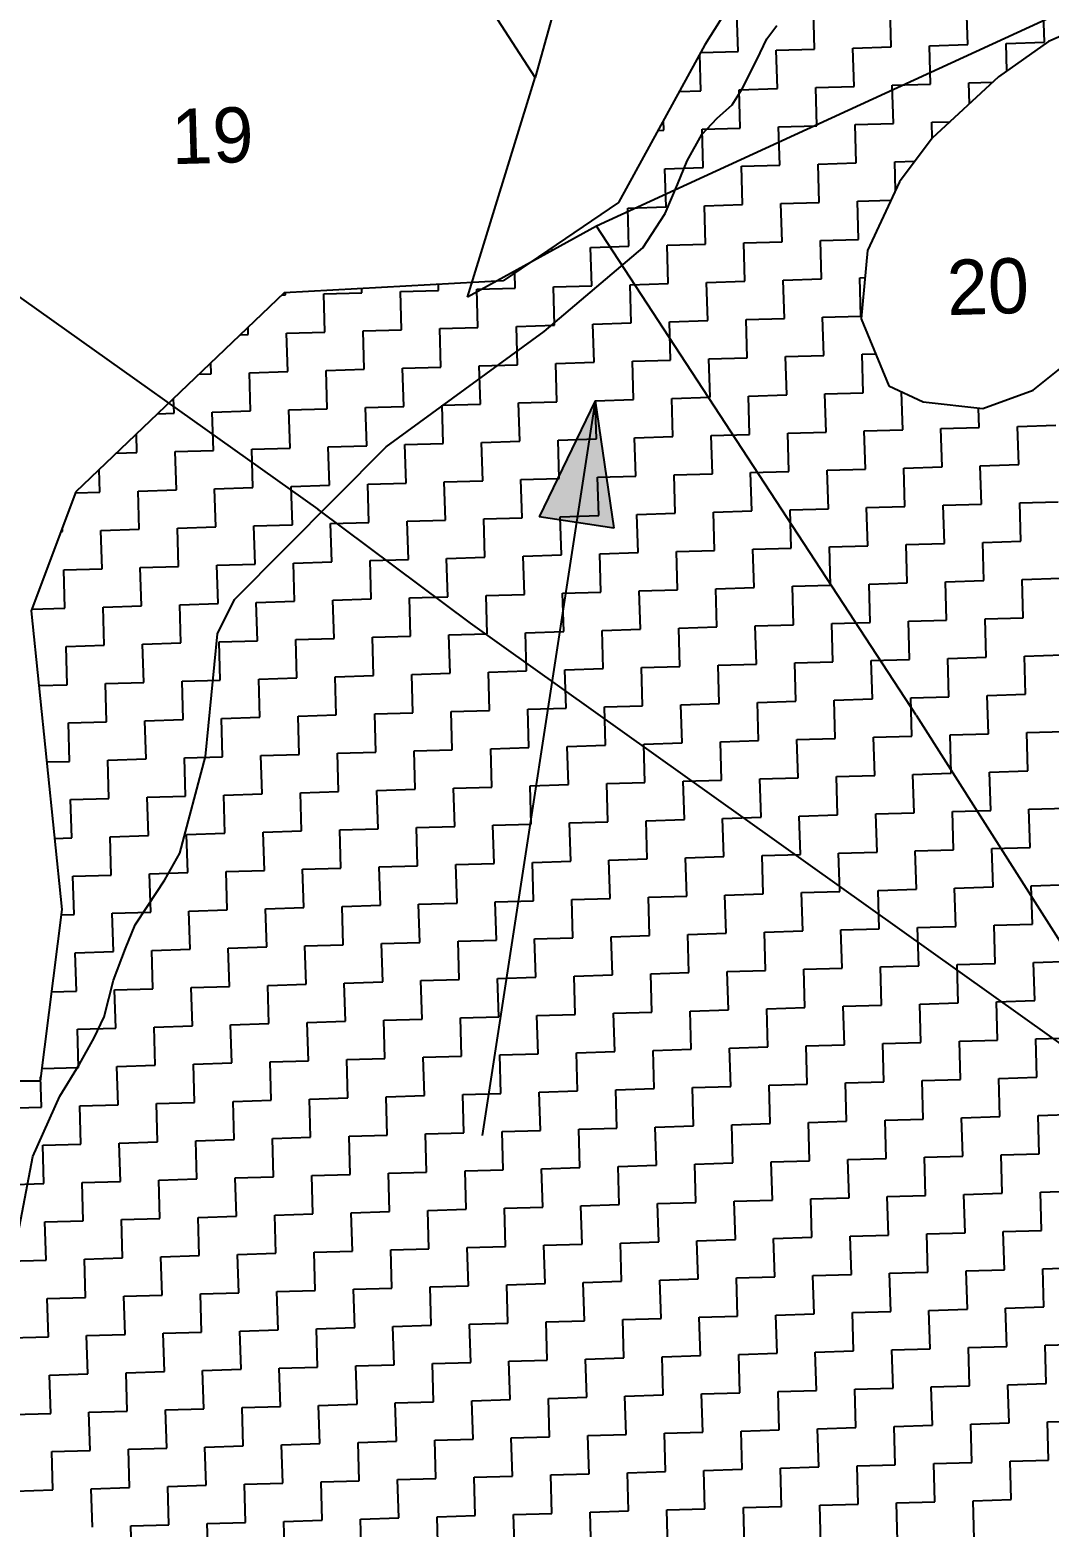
# Model space of a CAD drawing. Header units: metres. Extents: x 289662 to 290738, y 2016260 to 2018343.
# Drawn here: x 290044.1 to 290126.6, y 2017025.2 to 2017146.6 of the extents above; entities that cross this region are included whole.
import ezdxf
from ezdxf.enums import TextEntityAlignment as Align

# ---------------------------------------------------------------- set-up
doc = ezdxf.new("R2010")
doc.units = ezdxf.units.M
for name, color, linetype in [('LINE_WATER', 4, 'Continuous'), ('POLY_HATCH', 12, 'Continuous'), ('POLY_PARCEL', 6, 'Continuous'), ('TEXT_PARCEL', 7, 'Continuous')]:
    doc.layers.add(name, color=color, linetype=linetype)
doc.styles.add('TEXT_MAP', font='', dxfattribs={"height": 2.5})
doc.styles.get('TEXT_MAP').set_extended_font_data('Kruti Dev 050')

msp = doc.modelspace()

# ---------------------------------------------------------------- hatches: boundary and pattern name
h = msp.add_hatch(color=256)
h.paths.add_polyline_path([(290088.36, 2017106.63), (290091.38, 2017106.17), (290089.88, 2017116.51)])
h.paths.add_polyline_path([(290089.88, 2017116.51), (290085.33, 2017107.1), (290088.36, 2017106.63)])

# ---------------------------------------------------------------- linework, layer by layer
for points in [[(290089.88, 2017116.51), (290080.72, 2017056.98)], [(290089.88, 2017116.51), (290085.33, 2017107.1)], [(290089.88, 2017116.51), (290091.38, 2017106.17)], [(290091.38, 2017106.17), (290085.33, 2017107.1)]]:
    msp.add_lwpolyline(points)
at = {"layer": 'LINE_WATER'}
for p, q in [((290103.77, 2017145.83), (290104.58, 2017146.91)), ((290102.97, 2017144.12), (290103.77, 2017145.83)), ((290101.78, 2017141.77), (290102.97, 2017144.12)), ((290100.98, 2017140.48), (290101.78, 2017141.77)), ((290098.52, 2017138.09), (290099.75, 2017139.39)), ((290099.75, 2017139.39), (290100.98, 2017140.48)), ((290097.32, 2017135.95), (290098.52, 2017138.09)), ((290096.54, 2017134.03), (290097.32, 2017135.95)), ((290095.55, 2017131.69), (290096.54, 2017134.03)), ((290093.74, 2017128.89), (290095.55, 2017131.69)), ((290085.73, 2017122.13), (290093.74, 2017128.89)), ((290072.93, 2017112.77), (290085.73, 2017122.13)), ((290060.66, 2017100.4), (290072.93, 2017112.77)), ((290059.27, 2017097.62), (290060.66, 2017100.4)), ((290058.3, 2017087.69), (290059.27, 2017097.62)), ((290056.22, 2017079.84), (290058.3, 2017087.69)), ((290055.02, 2017077.7), (290056.22, 2017079.84)), ((290053.61, 2017075.55), (290055.02, 2017077.7)), ((290052.6, 2017074.04), (290053.61, 2017075.55)), ((290051.82, 2017072.13), (290052.6, 2017074.04)), ((290050.84, 2017069.57), (290051.82, 2017072.13)), ((290050.09, 2017066.6), (290050.84, 2017069.57)), ((290049.29, 2017064.89), (290050.09, 2017066.6)), ((290048.1, 2017062.75), (290049.29, 2017064.89)), ((290046.49, 2017060.17), (290048.1, 2017062.75)), ((290044.32, 2017055.27), (290046.49, 2017060.17)), ((290042.79, 2017047.32), (290044.32, 2017055.27))]:
    msp.add_line(p, q, dxfattribs=at)
at = {"layer": 'POLY_HATCH'}
for p, q in [((290149.03, 2017155.24), (290126.59, 2017145.62)), ((290104.55, 2017154.61), (290098.76, 2017145.34)), ((290126.59, 2017145.62), (290122.55, 2017142.75)), ((290098.76, 2017145.34), (290091.77, 2017132.56)), ((290122.55, 2017142.75), (290117.19, 2017137.77)), ((290117.19, 2017137.77), (290114.54, 2017134.25)), ((290114.54, 2017134.25), (290111.95, 2017128.67)), ((290091.77, 2017132.56), (290082.42, 2017126.21)), ((290111.95, 2017128.67), (290111.43, 2017123.15)), ((290082.42, 2017126.21), (290064.67, 2017125.25)), ((290064.67, 2017125.25), (290047.8, 2017109.14)), ((290111.43, 2017123.15), (290113.66, 2017117.71)), ((290125.37, 2017117.37), (290128.06, 2017119.52)), ((290113.66, 2017117.71), (290116.45, 2017116.41)), ((290116.45, 2017116.41), (290121.29, 2017115.87)), ((290121.29, 2017115.87), (290125.37, 2017117.37)), ((290047.8, 2017109.14), (290044.19, 2017099.49)), ((290044.19, 2017099.49), (290046.65, 2017075.29)), ((290046.65, 2017075.29), (290044.9, 2017061.37)), ((290044.9, 2017061.37), (290030.59, 2017061.38))]:
    msp.add_line(p, q, dxfattribs=at)
at = {"layer": 'POLY_HATCH', "linetype": 'Continuous'}
for p, q in [((290101.45, 2017144.81), (290101.36, 2017147.91)), ((290107.65, 2017144.99), (290107.56, 2017148.09)), ((290113.86, 2017145.18), (290113.77, 2017148.28)), ((290120.06, 2017145.36), (290119.97, 2017148.47)), ((290126.27, 2017145.55), (290126.17, 2017148.65)), ((290116.96, 2017145.27), (290120.06, 2017145.36)), ((290123.16, 2017145.46), (290126.27, 2017145.55)), ((290123.23, 2017143.23), (290123.16, 2017145.46)), ((290098.44, 2017141.61), (290098.35, 2017144.6)), ((290098.42, 2017144.71), (290101.45, 2017144.81)), ((290104.55, 2017144.9), (290107.65, 2017144.99)), ((290104.64, 2017141.8), (290104.55, 2017144.9)), ((290110.76, 2017145.08), (290113.86, 2017145.18)), ((290110.85, 2017141.98), (290110.76, 2017145.08)), ((290117.05, 2017142.17), (290116.96, 2017145.27)), ((290101.54, 2017141.7), (290104.64, 2017141.8)), ((290107.75, 2017141.89), (290110.85, 2017141.98)), ((290107.84, 2017138.79), (290107.75, 2017141.89)), ((290113.95, 2017142.07), (290117.05, 2017142.17)), ((290114.04, 2017138.97), (290113.95, 2017142.07)), ((290120.16, 2017142.26), (290122.08, 2017142.32)), ((290120.21, 2017140.57), (290120.16, 2017142.26)), ((290096.69, 2017141.56), (290098.44, 2017141.61)), ((290101.63, 2017138.6), (290101.54, 2017141.7)), ((290094.96, 2017138.4), (290095.43, 2017138.42)), ((290095.43, 2017138.42), (290095.41, 2017139.21)), ((290098.53, 2017138.51), (290101.63, 2017138.6)), ((290098.63, 2017135.41), (290098.53, 2017138.51)), ((290104.74, 2017138.69), (290107.84, 2017138.79)), ((290104.83, 2017135.59), (290104.74, 2017138.69)), ((290110.94, 2017138.88), (290114.04, 2017138.97)), ((290111.03, 2017135.78), (290110.94, 2017138.88)), ((290117.15, 2017139.07), (290118.63, 2017139.11)), ((290117.19, 2017137.77), (290117.15, 2017139.07)), ((290107.93, 2017135.68), (290111.03, 2017135.78)), ((290108.03, 2017132.58), (290107.93, 2017135.68)), ((290114.14, 2017135.87), (290115.8, 2017135.92)), ((290114.21, 2017133.53), (290114.14, 2017135.87)), ((290095.52, 2017135.31), (290098.63, 2017135.41)), ((290095.62, 2017132.21), (290095.52, 2017135.31)), ((290101.73, 2017135.5), (290104.83, 2017135.59)), ((290101.82, 2017132.4), (290101.73, 2017135.5)), ((290092.51, 2017132.12), (290095.62, 2017132.21)), ((290092.61, 2017129.02), (290092.51, 2017132.12)), ((290098.72, 2017132.3), (290101.82, 2017132.4)), ((290098.81, 2017129.2), (290098.72, 2017132.3)), ((290104.92, 2017132.49), (290108.03, 2017132.58)), ((290105.02, 2017129.39), (290104.92, 2017132.49)), ((290111.13, 2017132.68), (290113.85, 2017132.76)), ((290111.22, 2017129.57), (290111.13, 2017132.68)), ((290086.27, 2017128.83), (290086.4, 2017128.83)), ((290086.4, 2017128.83), (290086.4, 2017128.92)), ((290089.5, 2017128.92), (290092.61, 2017129.02)), ((290089.6, 2017125.82), (290089.5, 2017128.92)), ((290095.71, 2017129.11), (290098.81, 2017129.2)), ((290095.8, 2017126.01), (290095.71, 2017129.11)), ((290101.91, 2017129.29), (290105.02, 2017129.39)), ((290102.01, 2017126.19), (290101.91, 2017129.29)), ((290108.12, 2017129.48), (290111.22, 2017129.57)), ((290108.21, 2017126.38), (290108.12, 2017129.48)), ((290083.39, 2017125.63), (290083.36, 2017126.85)), ((290092.7, 2017125.91), (290095.8, 2017126.01)), ((290098.9, 2017126.1), (290102.01, 2017126.19)), ((290099, 2017123), (290098.9, 2017126.1)), ((290105.11, 2017126.28), (290108.21, 2017126.38)), ((290105.2, 2017123.18), (290105.11, 2017126.28)), ((290111.31, 2017126.47), (290111.75, 2017126.48)), ((290111.41, 2017123.37), (290111.31, 2017126.47)), ((290064.48, 2017125.07), (290064.78, 2017125.08)), ((290064.78, 2017125.08), (290064.77, 2017125.25)), ((290067.88, 2017125.17), (290070.98, 2017125.26)), ((290067.97, 2017122.07), (290067.88, 2017125.17)), ((290070.98, 2017125.26), (290070.97, 2017125.59)), ((290074.09, 2017125.36), (290077.19, 2017125.45)), ((290074.18, 2017122.25), (290074.09, 2017125.36)), ((290077.19, 2017125.45), (290077.17, 2017125.93)), ((290080.29, 2017125.54), (290083.39, 2017125.63)), ((290080.38, 2017122.44), (290080.29, 2017125.54)), ((290086.5, 2017125.73), (290089.6, 2017125.82)), ((290086.59, 2017122.63), (290086.5, 2017125.73)), ((290092.79, 2017122.81), (290092.7, 2017125.91)), ((290061.77, 2017121.88), (290061.75, 2017122.46)), ((290077.28, 2017122.35), (290080.38, 2017122.44)), ((290077.37, 2017119.24), (290077.28, 2017122.35)), ((290083.49, 2017122.53), (290086.59, 2017122.63)), ((290083.58, 2017119.43), (290083.49, 2017122.53)), ((290089.69, 2017122.72), (290092.79, 2017122.81)), ((290089.78, 2017119.62), (290089.69, 2017122.72)), ((290095.89, 2017122.9), (290099, 2017123)), ((290095.99, 2017119.8), (290095.89, 2017122.9)), ((290102.1, 2017123.09), (290105.2, 2017123.18)), ((290102.19, 2017119.99), (290102.1, 2017123.09)), ((290108.3, 2017123.28), (290111.41, 2017123.37)), ((290108.4, 2017120.17), (290108.3, 2017123.28)), ((290061.13, 2017121.86), (290061.77, 2017121.88)), ((290064.87, 2017121.98), (290067.97, 2017122.07)), ((290064.97, 2017118.87), (290064.87, 2017121.98)), ((290071.08, 2017122.16), (290074.18, 2017122.25)), ((290071.17, 2017119.06), (290071.08, 2017122.16)), ((290099.09, 2017119.89), (290102.19, 2017119.99)), ((290099.18, 2017116.79), (290099.09, 2017119.89)), ((290105.29, 2017120.08), (290108.4, 2017120.17)), ((290105.39, 2017116.98), (290105.29, 2017120.08)), ((290111.5, 2017120.27), (290112.6, 2017120.3)), ((290111.59, 2017117.16), (290111.5, 2017120.27)), ((290057.77, 2017118.66), (290058.76, 2017118.69)), ((290058.76, 2017118.69), (290058.73, 2017119.58)), ((290061.86, 2017118.78), (290064.97, 2017118.87)), ((290061.96, 2017115.68), (290061.86, 2017118.78)), ((290068.07, 2017118.97), (290071.17, 2017119.06)), ((290068.16, 2017115.86), (290068.07, 2017118.97)), ((290074.27, 2017119.15), (290077.37, 2017119.24)), ((290074.37, 2017116.05), (290074.27, 2017119.15)), ((290080.48, 2017119.34), (290083.58, 2017119.43)), ((290080.57, 2017116.24), (290080.48, 2017119.34)), ((290086.68, 2017119.52), (290089.78, 2017119.62)), ((290086.77, 2017116.42), (290086.68, 2017119.52)), ((290092.89, 2017119.71), (290095.99, 2017119.8)), ((290092.98, 2017116.61), (290092.89, 2017119.71)), ((290055.75, 2017115.49), (290055.72, 2017116.7)), ((290077.47, 2017116.14), (290080.57, 2017116.24)), ((290083.67, 2017116.33), (290086.77, 2017116.42)), ((290083.76, 2017113.23), (290083.67, 2017116.33)), ((290089.88, 2017116.51), (290092.98, 2017116.61)), ((290089.97, 2017113.41), (290089.88, 2017116.51)), ((290096.08, 2017116.7), (290099.18, 2017116.79)), ((290096.17, 2017113.6), (290096.08, 2017116.7)), ((290102.29, 2017116.89), (290105.39, 2017116.98)), ((290102.38, 2017113.78), (290102.29, 2017116.89)), ((290108.49, 2017117.07), (290111.59, 2017117.16)), ((290108.58, 2017113.97), (290108.49, 2017117.07)), ((290114.79, 2017114.15), (290114.7, 2017117.23)), ((290054.41, 2017115.45), (290055.75, 2017115.49)), ((290058.85, 2017115.58), (290061.96, 2017115.68)), ((290058.95, 2017112.48), (290058.85, 2017115.58)), ((290065.06, 2017115.77), (290068.16, 2017115.86)), ((290065.15, 2017112.67), (290065.06, 2017115.77)), ((290071.26, 2017115.96), (290074.37, 2017116.05)), ((290071.36, 2017112.85), (290071.26, 2017115.96)), ((290077.56, 2017113.04), (290077.47, 2017116.14)), ((290120.99, 2017114.34), (290120.94, 2017115.91)), ((290052.74, 2017112.3), (290052.7, 2017113.81)), ((290105.48, 2017113.88), (290108.58, 2017113.97)), ((290105.57, 2017110.77), (290105.48, 2017113.88)), ((290111.68, 2017114.06), (290114.79, 2017114.15)), ((290111.78, 2017110.96), (290111.68, 2017114.06)), ((290117.89, 2017114.25), (290120.99, 2017114.34)), ((290117.98, 2017111.15), (290117.89, 2017114.25)), ((290124.09, 2017114.43), (290127.2, 2017114.53)), ((290124.19, 2017111.33), (290124.09, 2017114.43)), ((290062.05, 2017112.58), (290065.15, 2017112.67)), ((290068.25, 2017112.76), (290071.36, 2017112.85)), ((290068.35, 2017109.66), (290068.25, 2017112.76)), ((290074.46, 2017112.95), (290077.56, 2017113.04)), ((290074.55, 2017109.84), (290074.46, 2017112.95)), ((290080.66, 2017113.13), (290083.76, 2017113.23)), ((290080.76, 2017110.03), (290080.66, 2017113.13)), ((290086.87, 2017113.32), (290089.97, 2017113.41)), ((290086.96, 2017110.22), (290086.87, 2017113.32)), ((290093.07, 2017113.5), (290096.17, 2017113.6)), ((290093.16, 2017110.4), (290093.07, 2017113.5)), ((290099.28, 2017113.69), (290102.38, 2017113.78)), ((290099.37, 2017110.59), (290099.28, 2017113.69)), ((290051.06, 2017112.25), (290052.74, 2017112.3)), ((290055.84, 2017112.39), (290058.95, 2017112.48)), ((290055.94, 2017109.29), (290055.84, 2017112.39)), ((290062.14, 2017109.47), (290062.05, 2017112.58)), ((290049.73, 2017109.1), (290049.68, 2017110.93)), ((290083.86, 2017110.12), (290086.96, 2017110.22)), ((290090.06, 2017110.31), (290093.16, 2017110.4)), ((290090.16, 2017107.21), (290090.06, 2017110.31)), ((290096.27, 2017110.5), (290099.37, 2017110.59)), ((290096.36, 2017107.39), (290096.27, 2017110.5)), ((290102.47, 2017110.68), (290105.57, 2017110.77)), ((290102.56, 2017107.58), (290102.47, 2017110.68)), ((290108.68, 2017110.87), (290111.78, 2017110.96)), ((290108.77, 2017107.76), (290108.68, 2017110.87)), ((290114.88, 2017111.05), (290117.98, 2017111.15)), ((290114.97, 2017107.95), (290114.88, 2017111.05)), ((290121.08, 2017111.24), (290124.19, 2017111.33)), ((290121.18, 2017108.14), (290121.08, 2017111.24)), ((290047.77, 2017109.04), (290049.73, 2017109.1)), ((290052.84, 2017109.19), (290055.94, 2017109.29)), ((290052.93, 2017106.09), (290052.84, 2017109.19)), ((290059.04, 2017109.38), (290062.14, 2017109.47)), ((290059.13, 2017106.28), (290059.04, 2017109.38)), ((290065.24, 2017109.57), (290068.35, 2017109.66)), ((290065.34, 2017106.46), (290065.24, 2017109.57)), ((290071.45, 2017109.75), (290074.55, 2017109.84)), ((290071.54, 2017106.65), (290071.45, 2017109.75)), ((290077.65, 2017109.94), (290080.76, 2017110.03)), ((290077.75, 2017106.84), (290077.65, 2017109.94)), ((290083.95, 2017107.02), (290083.86, 2017110.12)), ((290105.67, 2017107.67), (290108.77, 2017107.76)), ((290111.87, 2017107.86), (290114.97, 2017107.95)), ((290111.96, 2017104.76), (290111.87, 2017107.86)), ((290118.08, 2017108.04), (290121.18, 2017108.14)), ((290118.17, 2017104.94), (290118.08, 2017108.04)), ((290124.28, 2017108.23), (290127.38, 2017108.32)), ((290124.37, 2017105.13), (290124.28, 2017108.23)), ((290068.44, 2017106.56), (290071.54, 2017106.65)), ((290068.53, 2017103.45), (290068.44, 2017106.56)), ((290074.64, 2017106.74), (290077.75, 2017106.84)), ((290074.74, 2017103.64), (290074.64, 2017106.74)), ((290080.85, 2017106.93), (290083.95, 2017107.02)), ((290080.94, 2017103.83), (290080.85, 2017106.93)), ((290087.05, 2017107.11), (290090.16, 2017107.21)), ((290087.15, 2017104.01), (290087.05, 2017107.11)), ((290093.26, 2017107.3), (290096.36, 2017107.39)), ((290093.35, 2017104.2), (290093.26, 2017107.3)), ((290099.46, 2017107.49), (290102.56, 2017107.58)), ((290099.55, 2017104.38), (290099.46, 2017107.49)), ((290105.76, 2017104.57), (290105.67, 2017107.67)), ((290046.59, 2017105.9), (290046.72, 2017105.91)), ((290046.72, 2017105.91), (290046.71, 2017106.23)), ((290049.83, 2017106), (290052.93, 2017106.09)), ((290049.92, 2017102.9), (290049.83, 2017106)), ((290056.03, 2017106.19), (290059.13, 2017106.28)), ((290056.12, 2017103.08), (290056.03, 2017106.19)), ((290062.23, 2017106.37), (290065.34, 2017106.46)), ((290062.33, 2017103.27), (290062.23, 2017106.37)), ((290090.25, 2017104.1), (290093.35, 2017104.2)), ((290090.34, 2017101), (290090.25, 2017104.1)), ((290096.45, 2017104.29), (290099.55, 2017104.38)), ((290096.55, 2017101.19), (290096.45, 2017104.29)), ((290102.66, 2017104.48), (290105.76, 2017104.57)), ((290102.75, 2017101.37), (290102.66, 2017104.48)), ((290108.86, 2017104.66), (290111.96, 2017104.76)), ((290108.95, 2017101.56), (290108.86, 2017104.66)), ((290115.07, 2017104.85), (290118.17, 2017104.94)), ((290115.16, 2017101.75), (290115.07, 2017104.85)), ((290121.27, 2017105.03), (290124.37, 2017105.13)), ((290121.36, 2017101.93), (290121.27, 2017105.03)), ((290046.82, 2017102.8), (290049.92, 2017102.9)), ((290053.02, 2017102.99), (290056.12, 2017103.08)), ((290053.11, 2017099.89), (290053.02, 2017102.99)), ((290059.23, 2017103.18), (290062.33, 2017103.27)), ((290059.32, 2017100.07), (290059.23, 2017103.18)), ((290065.43, 2017103.36), (290068.53, 2017103.45)), ((290065.52, 2017100.26), (290065.43, 2017103.36)), ((290071.63, 2017103.55), (290074.74, 2017103.64)), ((290071.73, 2017100.45), (290071.63, 2017103.55)), ((290077.84, 2017103.73), (290080.94, 2017103.83)), ((290077.93, 2017100.63), (290077.84, 2017103.73)), ((290084.04, 2017103.92), (290087.15, 2017104.01)), ((290084.14, 2017100.82), (290084.04, 2017103.92)), ((290046.91, 2017099.7), (290046.82, 2017102.8)), ((290112.06, 2017101.65), (290115.16, 2017101.75)), ((290118.26, 2017101.84), (290121.36, 2017101.93)), ((290118.35, 2017098.74), (290118.26, 2017101.84)), ((290124.47, 2017102.02), (290127.57, 2017102.12)), ((290124.56, 2017098.92), (290124.47, 2017102.02)), ((290074.83, 2017100.54), (290077.93, 2017100.63)), ((290074.92, 2017097.44), (290074.83, 2017100.54)), ((290081.03, 2017100.72), (290084.14, 2017100.82)), ((290081.13, 2017097.62), (290081.03, 2017100.72)), ((290087.24, 2017100.91), (290090.34, 2017101)), ((290087.33, 2017097.81), (290087.24, 2017100.91)), ((290093.44, 2017101.1), (290096.55, 2017101.19)), ((290093.54, 2017097.99), (290093.44, 2017101.1)), ((290099.65, 2017101.28), (290102.75, 2017101.37)), ((290099.74, 2017098.18), (290099.65, 2017101.28)), ((290105.85, 2017101.47), (290108.95, 2017101.56)), ((290105.94, 2017098.36), (290105.85, 2017101.47)), ((290112.15, 2017098.55), (290112.06, 2017101.65)), ((290044.24, 2017099.62), (290046.91, 2017099.7)), ((290050.01, 2017099.79), (290053.11, 2017099.89)), ((290050.1, 2017096.69), (290050.01, 2017099.79)), ((290056.22, 2017099.98), (290059.32, 2017100.07)), ((290056.31, 2017096.88), (290056.22, 2017099.98)), ((290062.42, 2017100.17), (290065.52, 2017100.26)), ((290062.51, 2017097.06), (290062.42, 2017100.17)), ((290068.63, 2017100.35), (290071.73, 2017100.45)), ((290068.72, 2017097.25), (290068.63, 2017100.35)), ((290096.64, 2017098.09), (290099.74, 2017098.18)), ((290096.73, 2017094.98), (290096.64, 2017098.09)), ((290102.84, 2017098.27), (290105.94, 2017098.36)), ((290102.94, 2017095.17), (290102.84, 2017098.27)), ((290109.05, 2017098.46), (290112.15, 2017098.55)), ((290109.14, 2017095.36), (290109.05, 2017098.46)), ((290115.25, 2017098.64), (290118.35, 2017098.74)), ((290115.34, 2017095.54), (290115.25, 2017098.64)), ((290121.46, 2017098.83), (290124.56, 2017098.92)), ((290121.55, 2017095.73), (290121.46, 2017098.83)), ((290053.21, 2017096.79), (290056.31, 2017096.88)), ((290059.41, 2017096.97), (290062.51, 2017097.06)), ((290059.5, 2017093.87), (290059.41, 2017096.97)), ((290065.62, 2017097.16), (290068.72, 2017097.25)), ((290065.71, 2017094.05), (290065.62, 2017097.16)), ((290071.82, 2017097.34), (290074.92, 2017097.44)), ((290071.91, 2017094.24), (290071.82, 2017097.34)), ((290078.02, 2017097.53), (290081.13, 2017097.62)), ((290078.12, 2017094.43), (290078.02, 2017097.53)), ((290084.23, 2017097.71), (290087.33, 2017097.81)), ((290084.32, 2017094.61), (290084.23, 2017097.71)), ((290090.43, 2017097.9), (290093.54, 2017097.99)), ((290090.53, 2017094.8), (290090.43, 2017097.9)), ((290047, 2017096.6), (290050.1, 2017096.69)), ((290047.1, 2017093.5), (290047, 2017096.6)), ((290053.3, 2017093.68), (290053.21, 2017096.79)), ((290118.45, 2017095.63), (290121.55, 2017095.73)), ((290118.54, 2017092.53), (290118.45, 2017095.63)), ((290124.65, 2017095.82), (290127.75, 2017095.91)), ((290124.74, 2017092.72), (290124.65, 2017095.82)), ((290075.02, 2017094.33), (290078.12, 2017094.43)), ((290081.22, 2017094.52), (290084.32, 2017094.61)), ((290081.31, 2017091.42), (290081.22, 2017094.52)), ((290087.42, 2017094.71), (290090.53, 2017094.8)), ((290087.52, 2017091.6), (290087.42, 2017094.71)), ((290093.63, 2017094.89), (290096.73, 2017094.98)), ((290093.72, 2017091.79), (290093.63, 2017094.89)), ((290099.83, 2017095.08), (290102.94, 2017095.17)), ((290099.93, 2017091.97), (290099.83, 2017095.08)), ((290106.04, 2017095.26), (290109.14, 2017095.36)), ((290106.13, 2017092.16), (290106.04, 2017095.26)), ((290112.24, 2017095.45), (290115.34, 2017095.54)), ((290112.34, 2017092.35), (290112.24, 2017095.45)), ((290044.81, 2017093.43), (290047.1, 2017093.5)), ((290050.2, 2017093.59), (290053.3, 2017093.68)), ((290050.29, 2017090.49), (290050.2, 2017093.59)), ((290056.4, 2017093.78), (290059.5, 2017093.87)), ((290056.49, 2017090.67), (290056.4, 2017093.78)), ((290062.61, 2017093.96), (290065.71, 2017094.05)), ((290062.7, 2017090.86), (290062.61, 2017093.96)), ((290068.81, 2017094.15), (290071.91, 2017094.24)), ((290068.9, 2017091.05), (290068.81, 2017094.15)), ((290075.11, 2017091.23), (290075.02, 2017094.33)), ((290096.82, 2017091.88), (290099.93, 2017091.97)), ((290103.03, 2017092.07), (290106.13, 2017092.16)), ((290103.12, 2017088.97), (290103.03, 2017092.07)), ((290109.23, 2017092.25), (290112.34, 2017092.35)), ((290109.33, 2017089.15), (290109.23, 2017092.25)), ((290115.44, 2017092.44), (290118.54, 2017092.53)), ((290115.53, 2017089.34), (290115.44, 2017092.44)), ((290121.64, 2017092.62), (290124.74, 2017092.72)), ((290121.73, 2017089.52), (290121.64, 2017092.62)), ((290059.6, 2017090.77), (290062.7, 2017090.86)), ((290059.69, 2017087.66), (290059.6, 2017090.77)), ((290065.8, 2017090.95), (290068.9, 2017091.05)), ((290065.89, 2017087.85), (290065.8, 2017090.95)), ((290072.01, 2017091.14), (290075.11, 2017091.23)), ((290072.1, 2017088.04), (290072.01, 2017091.14)), ((290078.21, 2017091.32), (290081.31, 2017091.42)), ((290078.3, 2017088.22), (290078.21, 2017091.32)), ((290084.42, 2017091.51), (290087.52, 2017091.6)), ((290084.51, 2017088.41), (290084.42, 2017091.51)), ((290090.62, 2017091.7), (290093.72, 2017091.79)), ((290090.71, 2017088.59), (290090.62, 2017091.7)), ((290096.92, 2017088.78), (290096.82, 2017091.88)), ((290047.19, 2017090.4), (290050.29, 2017090.49)), ((290047.28, 2017087.29), (290047.19, 2017090.4)), ((290053.39, 2017090.58), (290056.49, 2017090.67)), ((290053.49, 2017087.48), (290053.39, 2017090.58)), ((290124.84, 2017089.62), (290127.94, 2017089.71)), ((290124.93, 2017086.51), (290124.84, 2017089.62)), ((290081.41, 2017088.31), (290084.51, 2017088.41)), ((290087.61, 2017088.5), (290090.71, 2017088.59)), ((290087.7, 2017085.4), (290087.61, 2017088.5)), ((290093.81, 2017088.69), (290096.92, 2017088.78)), ((290093.91, 2017085.58), (290093.81, 2017088.69)), ((290100.02, 2017088.87), (290103.12, 2017088.97)), ((290100.11, 2017085.77), (290100.02, 2017088.87)), ((290106.22, 2017089.06), (290109.33, 2017089.15)), ((290106.32, 2017085.96), (290106.22, 2017089.06)), ((290112.43, 2017089.24), (290115.53, 2017089.34)), ((290112.52, 2017086.14), (290112.43, 2017089.24)), ((290118.63, 2017089.43), (290121.73, 2017089.52)), ((290118.73, 2017086.33), (290118.63, 2017089.43)), ((290045.44, 2017087.24), (290047.28, 2017087.29)), ((290050.38, 2017087.39), (290053.49, 2017087.48)), ((290050.48, 2017084.28), (290050.38, 2017087.39)), ((290056.59, 2017087.57), (290059.69, 2017087.66)), ((290056.68, 2017084.47), (290056.59, 2017087.57)), ((290062.79, 2017087.76), (290065.89, 2017087.85)), ((290062.89, 2017084.66), (290062.79, 2017087.76)), ((290069, 2017087.94), (290072.1, 2017088.04)), ((290069.09, 2017084.84), (290069, 2017087.94)), ((290075.2, 2017088.13), (290078.3, 2017088.22)), ((290075.29, 2017085.03), (290075.2, 2017088.13)), ((290081.5, 2017085.21), (290081.41, 2017088.31)), ((290103.21, 2017085.86), (290106.32, 2017085.96)), ((290109.42, 2017086.05), (290112.52, 2017086.14)), ((290109.51, 2017082.95), (290109.42, 2017086.05)), ((290115.62, 2017086.23), (290118.73, 2017086.33)), ((290115.72, 2017083.13), (290115.62, 2017086.23)), ((290121.83, 2017086.42), (290124.93, 2017086.51)), ((290121.92, 2017083.32), (290121.83, 2017086.42)), ((290065.99, 2017084.75), (290069.09, 2017084.84)), ((290066.08, 2017081.65), (290065.99, 2017084.75)), ((290072.19, 2017084.93), (290075.29, 2017085.03)), ((290072.28, 2017081.83), (290072.19, 2017084.93)), ((290078.4, 2017085.12), (290081.5, 2017085.21)), ((290078.49, 2017082.02), (290078.4, 2017085.12)), ((290084.6, 2017085.31), (290087.7, 2017085.4)), ((290084.69, 2017082.2), (290084.6, 2017085.31)), ((290090.81, 2017085.49), (290093.91, 2017085.58)), ((290090.9, 2017082.39), (290090.81, 2017085.49)), ((290097.01, 2017085.68), (290100.11, 2017085.77)), ((290097.1, 2017082.57), (290097.01, 2017085.68)), ((290103.31, 2017082.76), (290103.21, 2017085.86)), ((290047.37, 2017084.19), (290050.48, 2017084.28)), ((290047.47, 2017081.09), (290047.37, 2017084.19)), ((290053.58, 2017084.38), (290056.68, 2017084.47)), ((290053.67, 2017081.27), (290053.58, 2017084.38)), ((290059.78, 2017084.56), (290062.89, 2017084.66)), ((290059.88, 2017081.46), (290059.78, 2017084.56)), ((290125.02, 2017083.41), (290128.13, 2017083.5)), ((290087.8, 2017082.3), (290090.9, 2017082.39)), ((290087.89, 2017079.19), (290087.8, 2017082.3)), ((290094, 2017082.48), (290097.1, 2017082.57)), ((290094.09, 2017079.38), (290094, 2017082.48)), ((290100.2, 2017082.67), (290103.31, 2017082.76)), ((290100.3, 2017079.57), (290100.2, 2017082.67)), ((290106.41, 2017082.85), (290109.51, 2017082.95)), ((290106.5, 2017079.75), (290106.41, 2017082.85)), ((290112.61, 2017083.04), (290115.72, 2017083.13)), ((290112.71, 2017079.94), (290112.61, 2017083.04)), ((290118.82, 2017083.23), (290121.92, 2017083.32)), ((290118.91, 2017080.12), (290118.82, 2017083.23)), ((290125.12, 2017080.31), (290125.02, 2017083.41)), ((290046.06, 2017081.05), (290047.47, 2017081.09)), ((290050.57, 2017081.18), (290053.67, 2017081.27)), ((290050.66, 2017078.08), (290050.57, 2017081.18)), ((290056.77, 2017081.37), (290059.88, 2017081.46)), ((290056.87, 2017078.27), (290056.77, 2017081.37)), ((290062.98, 2017081.55), (290066.08, 2017081.65)), ((290063.07, 2017078.45), (290062.98, 2017081.55)), ((290069.18, 2017081.74), (290072.28, 2017081.83)), ((290069.28, 2017078.64), (290069.18, 2017081.74)), ((290075.39, 2017081.92), (290078.49, 2017082.02)), ((290075.48, 2017078.82), (290075.39, 2017081.92)), ((290081.59, 2017082.11), (290084.69, 2017082.2)), ((290081.68, 2017079.01), (290081.59, 2017082.11)), ((290109.6, 2017079.84), (290112.71, 2017079.94)), ((290109.7, 2017076.74), (290109.6, 2017079.84)), ((290115.81, 2017080.03), (290118.91, 2017080.12)), ((290115.9, 2017076.93), (290115.81, 2017080.03)), ((290122.01, 2017080.22), (290125.12, 2017080.31)), ((290122.11, 2017077.11), (290122.01, 2017080.22)), ((290066.17, 2017078.54), (290069.28, 2017078.64)), ((290072.38, 2017078.73), (290075.48, 2017078.82)), ((290072.47, 2017075.63), (290072.38, 2017078.73)), ((290078.58, 2017078.92), (290081.68, 2017079.01)), ((290078.68, 2017075.81), (290078.58, 2017078.92)), ((290084.79, 2017079.1), (290087.89, 2017079.19)), ((290084.88, 2017076), (290084.79, 2017079.1)), ((290090.99, 2017079.29), (290094.09, 2017079.38)), ((290091.08, 2017076.18), (290090.99, 2017079.29)), ((290097.2, 2017079.47), (290100.3, 2017079.57)), ((290097.29, 2017076.37), (290097.2, 2017079.47)), ((290103.4, 2017079.66), (290106.5, 2017079.75)), ((290103.49, 2017076.56), (290103.4, 2017079.66)), ((290047.56, 2017077.99), (290050.66, 2017078.08)), ((290047.65, 2017074.88), (290047.56, 2017077.99)), ((290053.76, 2017078.17), (290056.87, 2017078.27)), ((290053.86, 2017075.07), (290053.76, 2017078.17)), ((290059.97, 2017078.36), (290063.07, 2017078.45)), ((290060.06, 2017075.26), (290059.97, 2017078.36)), ((290066.27, 2017075.44), (290066.17, 2017078.54)), ((290094.19, 2017076.28), (290097.29, 2017076.37)), ((290094.28, 2017073.18), (290094.19, 2017076.28)), ((290100.39, 2017076.46), (290103.49, 2017076.56)), ((290100.48, 2017073.36), (290100.39, 2017076.46)), ((290106.6, 2017076.65), (290109.7, 2017076.74)), ((290106.69, 2017073.55), (290106.6, 2017076.65)), ((290112.8, 2017076.83), (290115.9, 2017076.93)), ((290112.89, 2017073.73), (290112.8, 2017076.83)), ((290119, 2017077.02), (290122.11, 2017077.11)), ((290119.1, 2017073.92), (290119, 2017077.02)), ((290125.21, 2017077.21), (290128.31, 2017077.3)), ((290125.3, 2017074.1), (290125.21, 2017077.21)), ((290050.75, 2017074.98), (290053.86, 2017075.07)), ((290056.96, 2017075.16), (290060.06, 2017075.26)), ((290057.05, 2017072.06), (290056.96, 2017075.16)), ((290063.16, 2017075.35), (290066.27, 2017075.44)), ((290063.26, 2017072.25), (290063.16, 2017075.35)), ((290069.37, 2017075.53), (290072.47, 2017075.63)), ((290069.46, 2017072.43), (290069.37, 2017075.53)), ((290075.57, 2017075.72), (290078.68, 2017075.81)), ((290075.67, 2017072.62), (290075.57, 2017075.72)), ((290081.78, 2017075.91), (290084.88, 2017076)), ((290081.87, 2017072.8), (290081.78, 2017075.91)), ((290087.98, 2017076.09), (290091.08, 2017076.18)), ((290088.07, 2017072.99), (290087.98, 2017076.09)), ((290046.59, 2017074.85), (290047.65, 2017074.88)), ((290050.85, 2017071.87), (290050.75, 2017074.98)), ((290115.99, 2017073.83), (290119.1, 2017073.92)), ((290116.09, 2017070.72), (290115.99, 2017073.83)), ((290122.2, 2017074.01), (290125.3, 2017074.1)), ((290122.29, 2017070.91), (290122.2, 2017074.01)), ((290072.56, 2017072.53), (290075.67, 2017072.62)), ((290078.77, 2017072.71), (290081.87, 2017072.8)), ((290078.86, 2017069.61), (290078.77, 2017072.71)), ((290084.97, 2017072.9), (290088.07, 2017072.99)), ((290085.07, 2017069.79), (290084.97, 2017072.9)), ((290091.18, 2017073.08), (290094.28, 2017073.18)), ((290091.27, 2017069.98), (290091.18, 2017073.08)), ((290097.38, 2017073.27), (290100.48, 2017073.36)), ((290097.47, 2017070.17), (290097.38, 2017073.27)), ((290103.59, 2017073.45), (290106.69, 2017073.55)), ((290103.68, 2017070.35), (290103.59, 2017073.45)), ((290109.79, 2017073.64), (290112.89, 2017073.73)), ((290109.88, 2017070.54), (290109.79, 2017073.64)), ((290047.75, 2017071.78), (290050.85, 2017071.87)), ((290047.84, 2017068.68), (290047.75, 2017071.78)), ((290053.95, 2017071.97), (290057.05, 2017072.06)), ((290054.04, 2017068.87), (290053.95, 2017071.97)), ((290060.15, 2017072.15), (290063.26, 2017072.25)), ((290060.25, 2017069.05), (290060.15, 2017072.15)), ((290066.36, 2017072.34), (290069.46, 2017072.43)), ((290066.45, 2017069.24), (290066.36, 2017072.34)), ((290072.66, 2017069.42), (290072.56, 2017072.53)), ((290094.37, 2017070.07), (290097.47, 2017070.17)), ((290100.58, 2017070.26), (290103.68, 2017070.35)), ((290100.67, 2017067.16), (290100.58, 2017070.26)), ((290106.78, 2017070.44), (290109.88, 2017070.54)), ((290106.87, 2017067.34), (290106.78, 2017070.44)), ((290112.99, 2017070.63), (290116.09, 2017070.72)), ((290113.08, 2017067.53), (290112.99, 2017070.63)), ((290119.19, 2017070.82), (290122.29, 2017070.91)), ((290119.28, 2017067.71), (290119.19, 2017070.82)), ((290125.39, 2017071), (290128.5, 2017071.09)), ((290125.49, 2017067.9), (290125.39, 2017071)), ((290057.15, 2017068.96), (290060.25, 2017069.05)), ((290057.24, 2017065.86), (290057.15, 2017068.96)), ((290063.35, 2017069.14), (290066.45, 2017069.24)), ((290063.44, 2017066.04), (290063.35, 2017069.14)), ((290069.55, 2017069.33), (290072.66, 2017069.42)), ((290069.65, 2017066.23), (290069.55, 2017069.33)), ((290075.76, 2017069.52), (290078.86, 2017069.61)), ((290075.85, 2017066.41), (290075.76, 2017069.52)), ((290081.96, 2017069.7), (290085.07, 2017069.79)), ((290082.06, 2017066.6), (290081.96, 2017069.7)), ((290088.17, 2017069.89), (290091.27, 2017069.98)), ((290088.26, 2017066.79), (290088.17, 2017069.89)), ((290094.46, 2017066.97), (290094.37, 2017070.07)), ((290045.81, 2017068.62), (290047.84, 2017068.68)), ((290050.94, 2017068.77), (290054.04, 2017068.87)), ((290051.03, 2017065.67), (290050.94, 2017068.77)), ((290116.18, 2017067.62), (290119.28, 2017067.71)), ((290122.39, 2017067.81), (290125.49, 2017067.9)), ((290122.48, 2017064.7), (290122.39, 2017067.81)), ((290078.95, 2017066.51), (290082.06, 2017066.6)), ((290079.05, 2017063.4), (290078.95, 2017066.51)), ((290085.16, 2017066.69), (290088.26, 2017066.79)), ((290085.25, 2017063.59), (290085.16, 2017066.69)), ((290091.36, 2017066.88), (290094.46, 2017066.97)), ((290091.46, 2017063.78), (290091.36, 2017066.88)), ((290097.57, 2017067.06), (290100.67, 2017067.16)), ((290097.66, 2017063.96), (290097.57, 2017067.06)), ((290103.77, 2017067.25), (290106.87, 2017067.34)), ((290103.86, 2017064.15), (290103.77, 2017067.25)), ((290109.98, 2017067.44), (290113.08, 2017067.53)), ((290110.07, 2017064.33), (290109.98, 2017067.44)), ((290116.27, 2017064.52), (290116.18, 2017067.62)), ((290047.93, 2017065.58), (290051.03, 2017065.67)), ((290048.02, 2017062.48), (290047.93, 2017065.58)), ((290054.14, 2017065.76), (290057.24, 2017065.86)), ((290054.23, 2017062.66), (290054.14, 2017065.76)), ((290060.34, 2017065.95), (290063.44, 2017066.04)), ((290060.43, 2017062.85), (290060.34, 2017065.95)), ((290066.54, 2017066.13), (290069.65, 2017066.23)), ((290066.64, 2017063.03), (290066.54, 2017066.13)), ((290072.75, 2017066.32), (290075.85, 2017066.41)), ((290072.84, 2017063.22), (290072.75, 2017066.32)), ((290100.76, 2017064.05), (290103.86, 2017064.15)), ((290106.97, 2017064.24), (290110.07, 2017064.33)), ((290107.06, 2017061.14), (290106.97, 2017064.24)), ((290113.17, 2017064.43), (290116.27, 2017064.52)), ((290113.26, 2017061.32), (290113.17, 2017064.43)), ((290119.38, 2017064.61), (290122.48, 2017064.7)), ((290119.47, 2017061.51), (290119.38, 2017064.61)), ((290125.58, 2017064.8), (290128.68, 2017064.89)), ((290125.67, 2017061.7), (290125.58, 2017064.8)), ((290063.54, 2017062.94), (290066.64, 2017063.03)), ((290063.63, 2017059.84), (290063.54, 2017062.94)), ((290069.74, 2017063.13), (290072.84, 2017063.22)), ((290069.83, 2017060.02), (290069.74, 2017063.13)), ((290075.94, 2017063.31), (290079.05, 2017063.4)), ((290076.04, 2017060.21), (290075.94, 2017063.31)), ((290082.15, 2017063.5), (290085.25, 2017063.59)), ((290082.24, 2017060.39), (290082.15, 2017063.5)), ((290088.35, 2017063.68), (290091.46, 2017063.78)), ((290088.45, 2017060.58), (290088.35, 2017063.68)), ((290094.56, 2017063.87), (290097.66, 2017063.96)), ((290094.65, 2017060.77), (290094.56, 2017063.87)), ((290100.86, 2017060.95), (290100.76, 2017064.05)), ((290045.01, 2017059.28), (290044.94, 2017061.72)), ((290045.03, 2017062.39), (290048.02, 2017062.48)), ((290051.13, 2017062.57), (290054.23, 2017062.66)), ((290051.22, 2017059.47), (290051.13, 2017062.57)), ((290057.33, 2017062.75), (290060.43, 2017062.85)), ((290057.42, 2017059.65), (290057.33, 2017062.75)), ((290122.57, 2017061.6), (290125.67, 2017061.7)), ((290085.34, 2017060.49), (290088.45, 2017060.58)), ((290085.44, 2017057.39), (290085.34, 2017060.49)), ((290091.55, 2017060.67), (290094.65, 2017060.77)), ((290091.64, 2017057.57), (290091.55, 2017060.67)), ((290097.75, 2017060.86), (290100.86, 2017060.95)), ((290097.85, 2017057.76), (290097.75, 2017060.86)), ((290103.96, 2017061.05), (290107.06, 2017061.14)), ((290104.05, 2017057.94), (290103.96, 2017061.05)), ((290110.16, 2017061.23), (290113.26, 2017061.32)), ((290110.25, 2017058.13), (290110.16, 2017061.23)), ((290116.37, 2017061.42), (290119.47, 2017061.51)), ((290116.46, 2017058.31), (290116.37, 2017061.42)), ((290122.66, 2017058.5), (290122.57, 2017061.6)), ((290041.91, 2017059.19), (290045.01, 2017059.28)), ((290048.12, 2017059.37), (290051.22, 2017059.47)), ((290048.21, 2017056.27), (290048.12, 2017059.37)), ((290054.32, 2017059.56), (290057.42, 2017059.65)), ((290054.41, 2017056.46), (290054.32, 2017059.56)), ((290060.53, 2017059.74), (290063.63, 2017059.84)), ((290060.62, 2017056.64), (290060.53, 2017059.74)), ((290066.73, 2017059.93), (290069.83, 2017060.02)), ((290066.82, 2017056.83), (290066.73, 2017059.93)), ((290072.94, 2017060.12), (290076.04, 2017060.21)), ((290073.03, 2017057.01), (290072.94, 2017060.12)), ((290079.14, 2017060.3), (290082.24, 2017060.39)), ((290079.23, 2017057.2), (290079.14, 2017060.3)), ((290107.15, 2017058.04), (290110.25, 2017058.13)), ((290107.25, 2017054.93), (290107.15, 2017058.04)), ((290113.36, 2017058.22), (290116.46, 2017058.31)), ((290113.45, 2017055.12), (290113.36, 2017058.22)), ((290119.56, 2017058.41), (290122.66, 2017058.5)), ((290119.65, 2017055.31), (290119.56, 2017058.41)), ((290125.77, 2017058.59), (290128.87, 2017058.69)), ((290125.86, 2017055.49), (290125.77, 2017058.59)), ((290063.72, 2017056.74), (290066.82, 2017056.83)), ((290069.93, 2017056.92), (290073.03, 2017057.01)), ((290070.02, 2017053.82), (290069.93, 2017056.92)), ((290076.13, 2017057.11), (290079.23, 2017057.2)), ((290076.22, 2017054), (290076.13, 2017057.11)), ((290082.33, 2017057.29), (290085.44, 2017057.39)), ((290082.43, 2017054.19), (290082.33, 2017057.29)), ((290088.54, 2017057.48), (290091.64, 2017057.57)), ((290088.63, 2017054.38), (290088.54, 2017057.48)), ((290094.74, 2017057.66), (290097.85, 2017057.76)), ((290094.84, 2017054.56), (290094.74, 2017057.66)), ((290100.95, 2017057.85), (290104.05, 2017057.94)), ((290101.04, 2017054.75), (290100.95, 2017057.85)), ((290045.11, 2017056.18), (290048.21, 2017056.27)), ((290045.2, 2017053.08), (290045.11, 2017056.18)), ((290051.31, 2017056.36), (290054.41, 2017056.46)), ((290051.41, 2017053.26), (290051.31, 2017056.36)), ((290057.52, 2017056.55), (290060.62, 2017056.64)), ((290057.61, 2017053.45), (290057.52, 2017056.55)), ((290063.81, 2017053.63), (290063.72, 2017056.74)), ((290085.53, 2017054.28), (290088.63, 2017054.38)), ((290091.73, 2017054.47), (290094.84, 2017054.56)), ((290091.83, 2017051.37), (290091.73, 2017054.47)), ((290097.94, 2017054.65), (290101.04, 2017054.75)), ((290098.03, 2017051.55), (290097.94, 2017054.65)), ((290104.14, 2017054.84), (290107.25, 2017054.93)), ((290104.24, 2017051.74), (290104.14, 2017054.84)), ((290110.35, 2017055.03), (290113.45, 2017055.12)), ((290110.44, 2017051.92), (290110.35, 2017055.03)), ((290116.55, 2017055.21), (290119.65, 2017055.31)), ((290116.65, 2017052.11), (290116.55, 2017055.21)), ((290122.76, 2017055.4), (290125.86, 2017055.49)), ((290122.85, 2017052.3), (290122.76, 2017055.4)), ((290048.3, 2017053.17), (290051.41, 2017053.26)), ((290048.4, 2017050.07), (290048.3, 2017053.17)), ((290054.51, 2017053.35), (290057.61, 2017053.45)), ((290054.6, 2017050.25), (290054.51, 2017053.35)), ((290060.71, 2017053.54), (290063.81, 2017053.63)), ((290060.8, 2017050.44), (290060.71, 2017053.54)), ((290066.92, 2017053.73), (290070.02, 2017053.82)), ((290067.01, 2017050.62), (290066.92, 2017053.73)), ((290073.12, 2017053.91), (290076.22, 2017054)), ((290073.21, 2017050.81), (290073.12, 2017053.91)), ((290079.33, 2017054.1), (290082.43, 2017054.19)), ((290079.42, 2017051), (290079.33, 2017054.1)), ((290085.62, 2017051.18), (290085.53, 2017054.28)), ((290042.1, 2017052.98), (290045.2, 2017053.08)), ((290113.54, 2017052.02), (290116.65, 2017052.11)), ((290113.64, 2017048.91), (290113.54, 2017052.02)), ((290119.75, 2017052.2), (290122.85, 2017052.3)), ((290119.84, 2017049.1), (290119.75, 2017052.2)), ((290125.95, 2017052.39), (290129.05, 2017052.48)), ((290126.04, 2017049.29), (290125.95, 2017052.39)), ((290070.11, 2017050.72), (290073.21, 2017050.81)), ((290076.32, 2017050.9), (290079.42, 2017051)), ((290076.41, 2017047.8), (290076.32, 2017050.9)), ((290082.52, 2017051.09), (290085.62, 2017051.18)), ((290082.61, 2017047.99), (290082.52, 2017051.09)), ((290088.72, 2017051.27), (290091.83, 2017051.37)), ((290088.82, 2017048.17), (290088.72, 2017051.27)), ((290094.93, 2017051.46), (290098.03, 2017051.55)), ((290095.02, 2017048.36), (290094.93, 2017051.46)), ((290101.13, 2017051.65), (290104.24, 2017051.74)), ((290101.23, 2017048.54), (290101.13, 2017051.65)), ((290107.34, 2017051.83), (290110.44, 2017051.92)), ((290107.43, 2017048.73), (290107.34, 2017051.83)), ((290045.29, 2017049.97), (290048.4, 2017050.07)), ((290045.39, 2017046.87), (290045.29, 2017049.97)), ((290051.5, 2017050.16), (290054.6, 2017050.25)), ((290051.59, 2017047.06), (290051.5, 2017050.16)), ((290057.7, 2017050.34), (290060.8, 2017050.44)), ((290057.8, 2017047.24), (290057.7, 2017050.34)), ((290063.91, 2017050.53), (290067.01, 2017050.62)), ((290064, 2017047.43), (290063.91, 2017050.53)), ((290070.2, 2017047.61), (290070.11, 2017050.72)), ((290091.92, 2017048.26), (290095.02, 2017048.36)), ((290098.12, 2017048.45), (290101.23, 2017048.54)), ((290098.22, 2017045.35), (290098.12, 2017048.45)), ((290104.33, 2017048.64), (290107.43, 2017048.73)), ((290104.42, 2017045.53), (290104.33, 2017048.64)), ((290110.53, 2017048.82), (290113.64, 2017048.91)), ((290110.63, 2017045.72), (290110.53, 2017048.82)), ((290116.74, 2017049.01), (290119.84, 2017049.1)), ((290116.83, 2017045.91), (290116.74, 2017049.01)), ((290122.94, 2017049.19), (290126.04, 2017049.29)), ((290123.04, 2017046.09), (290122.94, 2017049.19)), ((290054.69, 2017047.15), (290057.8, 2017047.24)), ((290054.79, 2017044.05), (290054.69, 2017047.15)), ((290060.9, 2017047.34), (290064, 2017047.43)), ((290060.99, 2017044.23), (290060.9, 2017047.34)), ((290067.1, 2017047.52), (290070.2, 2017047.61)), ((290067.2, 2017044.42), (290067.1, 2017047.52)), ((290073.31, 2017047.71), (290076.41, 2017047.8)), ((290073.4, 2017044.6), (290073.31, 2017047.71)), ((290079.51, 2017047.89), (290082.61, 2017047.99)), ((290079.6, 2017044.79), (290079.51, 2017047.89)), ((290085.72, 2017048.08), (290088.82, 2017048.17)), ((290085.81, 2017044.98), (290085.72, 2017048.08)), ((290092.01, 2017045.16), (290091.92, 2017048.26)), ((290042.28, 2017046.78), (290045.39, 2017046.87)), ((290048.49, 2017046.96), (290051.59, 2017047.06)), ((290048.58, 2017043.86), (290048.49, 2017046.96)), ((290113.73, 2017045.81), (290116.83, 2017045.91)), ((290119.93, 2017046), (290123.04, 2017046.09)), ((290120.03, 2017042.9), (290119.93, 2017046)), ((290126.14, 2017046.18), (290129.24, 2017046.28)), ((290126.23, 2017043.08), (290126.14, 2017046.18)), ((290076.5, 2017044.7), (290079.6, 2017044.79)), ((290076.59, 2017041.6), (290076.5, 2017044.7)), ((290082.71, 2017044.88), (290085.81, 2017044.98)), ((290082.8, 2017041.78), (290082.71, 2017044.88)), ((290088.91, 2017045.07), (290092.01, 2017045.16)), ((290089, 2017041.97), (290088.91, 2017045.07)), ((290095.12, 2017045.26), (290098.22, 2017045.35)), ((290095.21, 2017042.15), (290095.12, 2017045.26)), ((290101.32, 2017045.44), (290104.42, 2017045.53)), ((290101.41, 2017042.34), (290101.32, 2017045.44)), ((290107.52, 2017045.63), (290110.63, 2017045.72)), ((290107.62, 2017042.52), (290107.52, 2017045.63)), ((290113.82, 2017042.71), (290113.73, 2017045.81)), ((290045.48, 2017043.77), (290048.58, 2017043.86)), ((290045.57, 2017040.67), (290045.48, 2017043.77)), ((290051.68, 2017043.95), (290054.79, 2017044.05)), ((290051.78, 2017040.85), (290051.68, 2017043.95)), ((290057.89, 2017044.14), (290060.99, 2017044.23)), ((290057.98, 2017041.04), (290057.89, 2017044.14)), ((290064.09, 2017044.33), (290067.2, 2017044.42)), ((290064.19, 2017041.22), (290064.09, 2017044.33)), ((290070.3, 2017044.51), (290073.4, 2017044.6)), ((290070.39, 2017041.41), (290070.3, 2017044.51)), ((290098.31, 2017042.25), (290101.41, 2017042.34)), ((290098.4, 2017039.14), (290098.31, 2017042.25)), ((290104.51, 2017042.43), (290107.62, 2017042.52)), ((290104.61, 2017039.33), (290104.51, 2017042.43)), ((290110.72, 2017042.62), (290113.82, 2017042.71)), ((290110.81, 2017039.52), (290110.72, 2017042.62)), ((290116.92, 2017042.8), (290120.03, 2017042.9)), ((290117.02, 2017039.7), (290116.92, 2017042.8)), ((290123.13, 2017042.99), (290126.23, 2017043.08)), ((290123.22, 2017039.89), (290123.13, 2017042.99)), ((290054.88, 2017040.95), (290057.98, 2017041.04)), ((290061.08, 2017041.13), (290064.19, 2017041.22)), ((290061.18, 2017038.03), (290061.08, 2017041.13)), ((290067.29, 2017041.32), (290070.39, 2017041.41)), ((290067.38, 2017038.21), (290067.29, 2017041.32)), ((290073.49, 2017041.5), (290076.59, 2017041.6)), ((290073.59, 2017038.4), (290073.49, 2017041.5)), ((290079.7, 2017041.69), (290082.8, 2017041.78)), ((290079.79, 2017038.59), (290079.7, 2017041.69)), ((290085.9, 2017041.87), (290089, 2017041.97)), ((290085.99, 2017038.77), (290085.9, 2017041.87)), ((290092.11, 2017042.06), (290095.21, 2017042.15)), ((290092.2, 2017038.96), (290092.11, 2017042.06)), ((290042.47, 2017040.57), (290045.57, 2017040.67)), ((290048.67, 2017040.76), (290051.78, 2017040.85)), ((290048.77, 2017037.66), (290048.67, 2017040.76)), ((290054.97, 2017037.84), (290054.88, 2017040.95)), ((290120.12, 2017039.79), (290123.22, 2017039.89)), ((290126.32, 2017039.98), (290129.43, 2017040.07)), ((290126.42, 2017036.88), (290126.32, 2017039.98)), ((290082.89, 2017038.68), (290085.99, 2017038.77)), ((290082.98, 2017035.58), (290082.89, 2017038.68)), ((290089.1, 2017038.86), (290092.2, 2017038.96)), ((290089.19, 2017035.76), (290089.1, 2017038.86)), ((290095.3, 2017039.05), (290098.4, 2017039.14)), ((290095.39, 2017035.95), (290095.3, 2017039.05)), ((290101.51, 2017039.24), (290104.61, 2017039.33)), ((290101.6, 2017036.13), (290101.51, 2017039.24)), ((290107.71, 2017039.42), (290110.81, 2017039.52)), ((290107.8, 2017036.32), (290107.71, 2017039.42)), ((290113.91, 2017039.61), (290117.02, 2017039.7)), ((290114.01, 2017036.51), (290113.91, 2017039.61)), ((290120.21, 2017036.69), (290120.12, 2017039.79)), ((290045.67, 2017037.56), (290048.77, 2017037.66)), ((290045.76, 2017034.46), (290045.67, 2017037.56)), ((290051.87, 2017037.75), (290054.97, 2017037.84)), ((290051.96, 2017034.65), (290051.87, 2017037.75)), ((290058.07, 2017037.94), (290061.18, 2017038.03)), ((290058.17, 2017034.83), (290058.07, 2017037.94)), ((290064.28, 2017038.12), (290067.38, 2017038.21)), ((290064.37, 2017035.02), (290064.28, 2017038.12)), ((290070.48, 2017038.31), (290073.59, 2017038.4)), ((290070.58, 2017035.21), (290070.48, 2017038.31)), ((290076.69, 2017038.49), (290079.79, 2017038.59)), ((290076.78, 2017035.39), (290076.69, 2017038.49)), ((290104.7, 2017036.23), (290107.8, 2017036.32)), ((290104.79, 2017033.12), (290104.7, 2017036.23)), ((290110.91, 2017036.41), (290114.01, 2017036.51)), ((290111, 2017033.31), (290110.91, 2017036.41)), ((290117.11, 2017036.6), (290120.21, 2017036.69)), ((290117.2, 2017033.5), (290117.11, 2017036.6)), ((290123.31, 2017036.78), (290126.42, 2017036.88)), ((290123.41, 2017033.68), (290123.31, 2017036.78)), ((290061.27, 2017034.93), (290064.37, 2017035.02)), ((290067.47, 2017035.11), (290070.58, 2017035.21)), ((290067.57, 2017032.01), (290067.47, 2017035.11)), ((290073.68, 2017035.3), (290076.78, 2017035.39)), ((290073.77, 2017032.2), (290073.68, 2017035.3)), ((290079.88, 2017035.48), (290082.98, 2017035.58)), ((290079.98, 2017032.38), (290079.88, 2017035.48)), ((290086.09, 2017035.67), (290089.19, 2017035.76)), ((290086.18, 2017032.57), (290086.09, 2017035.67)), ((290092.29, 2017035.86), (290095.39, 2017035.95)), ((290092.38, 2017032.75), (290092.29, 2017035.86)), ((290098.5, 2017036.04), (290101.6, 2017036.13)), ((290098.59, 2017032.94), (290098.5, 2017036.04)), ((290042.66, 2017034.37), (290045.76, 2017034.46)), ((290048.86, 2017034.55), (290051.96, 2017034.65)), ((290048.95, 2017031.45), (290048.86, 2017034.55)), ((290055.06, 2017034.74), (290058.17, 2017034.83)), ((290055.16, 2017031.64), (290055.06, 2017034.74)), ((290061.36, 2017031.82), (290061.27, 2017034.93)), ((290126.51, 2017033.78), (290129.61, 2017033.87)), ((290126.6, 2017030.67), (290126.51, 2017033.78)), ((290083.08, 2017032.47), (290086.18, 2017032.57)), ((290089.28, 2017032.66), (290092.38, 2017032.75)), ((290089.38, 2017029.56), (290089.28, 2017032.66)), ((290095.49, 2017032.85), (290098.59, 2017032.94)), ((290095.58, 2017029.74), (290095.49, 2017032.85)), ((290101.69, 2017033.03), (290104.79, 2017033.12)), ((290101.78, 2017029.93), (290101.69, 2017033.03)), ((290107.9, 2017033.22), (290111, 2017033.31)), ((290107.99, 2017030.12), (290107.9, 2017033.22)), ((290114.1, 2017033.4), (290117.2, 2017033.5)), ((290114.19, 2017030.3), (290114.1, 2017033.4)), ((290120.3, 2017033.59), (290123.41, 2017033.68)), ((290120.4, 2017030.49), (290120.3, 2017033.59)), ((290045.85, 2017031.36), (290048.95, 2017031.45)), ((290045.94, 2017028.26), (290045.85, 2017031.36)), ((290052.06, 2017031.55), (290055.16, 2017031.64)), ((290052.15, 2017028.44), (290052.06, 2017031.55)), ((290058.26, 2017031.73), (290061.36, 2017031.82)), ((290058.35, 2017028.63), (290058.26, 2017031.73)), ((290064.46, 2017031.92), (290067.57, 2017032.01)), ((290064.56, 2017028.81), (290064.46, 2017031.92)), ((290070.67, 2017032.1), (290073.77, 2017032.2)), ((290070.76, 2017029), (290070.67, 2017032.1)), ((290076.87, 2017032.29), (290079.98, 2017032.38)), ((290076.97, 2017029.19), (290076.87, 2017032.29)), ((290083.17, 2017029.37), (290083.08, 2017032.47)), ((290104.89, 2017030.02), (290107.99, 2017030.12)), ((290111.09, 2017030.21), (290114.19, 2017030.3)), ((290111.18, 2017027.11), (290111.09, 2017030.21)), ((290117.3, 2017030.39), (290120.4, 2017030.49)), ((290117.39, 2017027.29), (290117.3, 2017030.39)), ((290123.5, 2017030.58), (290126.6, 2017030.67)), ((290123.59, 2017027.48), (290123.5, 2017030.58)), ((290067.66, 2017028.91), (290070.76, 2017029)), ((290067.75, 2017025.81), (290067.66, 2017028.91)), ((290073.86, 2017029.09), (290076.97, 2017029.19)), ((290073.96, 2017025.99), (290073.86, 2017029.09)), ((290080.07, 2017029.28), (290083.17, 2017029.37)), ((290080.16, 2017026.18), (290080.07, 2017029.28)), ((290086.27, 2017029.47), (290089.38, 2017029.56)), ((290086.37, 2017026.36), (290086.27, 2017029.47)), ((290092.48, 2017029.65), (290095.58, 2017029.74)), ((290092.57, 2017026.55), (290092.48, 2017029.65)), ((290098.68, 2017029.84), (290101.78, 2017029.93)), ((290098.77, 2017026.73), (290098.68, 2017029.84)), ((290104.98, 2017026.92), (290104.89, 2017030.02)), ((290042.84, 2017028.16), (290045.94, 2017028.26)), ((290049.05, 2017028.35), (290052.15, 2017028.44)), ((290049.14, 2017025.25), (290049.05, 2017028.35)), ((290055.25, 2017028.54), (290058.35, 2017028.63)), ((290055.34, 2017025.43), (290055.25, 2017028.54)), ((290061.46, 2017028.72), (290064.56, 2017028.81)), ((290061.55, 2017025.62), (290061.46, 2017028.72)), ((290089.47, 2017026.46), (290092.57, 2017026.55)), ((290095.67, 2017026.64), (290098.77, 2017026.73)), ((290095.77, 2017023.54), (290095.67, 2017026.64)), ((290101.88, 2017026.83), (290104.98, 2017026.92)), ((290101.97, 2017023.73), (290101.88, 2017026.83)), ((290108.08, 2017027.01), (290111.18, 2017027.11)), ((290108.17, 2017023.91), (290108.08, 2017027.01)), ((290114.29, 2017027.2), (290117.39, 2017027.29)), ((290114.38, 2017024.1), (290114.29, 2017027.2)), ((290120.49, 2017027.38), (290123.59, 2017027.48)), ((290120.58, 2017024.28), (290120.49, 2017027.38)), ((290052.24, 2017025.34), (290055.34, 2017025.43)), ((290052.33, 2017022.24), (290052.24, 2017025.34)), ((290058.45, 2017025.53), (290061.55, 2017025.62)), ((290058.54, 2017022.42), (290058.45, 2017025.53)), ((290064.65, 2017025.71), (290067.75, 2017025.81)), ((290064.74, 2017022.61), (290064.65, 2017025.71)), ((290070.85, 2017025.9), (290073.96, 2017025.99)), ((290070.95, 2017022.8), (290070.85, 2017025.9)), ((290077.06, 2017026.08), (290080.16, 2017026.18)), ((290077.15, 2017022.98), (290077.06, 2017026.08)), ((290083.26, 2017026.27), (290086.37, 2017026.36)), ((290083.36, 2017023.17), (290083.26, 2017026.27)), ((290089.56, 2017023.35), (290089.47, 2017026.46))]:
    msp.add_line(p, q, dxfattribs=at)
at = {"layer": 'POLY_PARCEL'}
for p, q in [((290099.75, 2017195.01), (290085, 2017142.71)), ((290085, 2017142.71), (290057.04, 2017186.06)), ((290175.08, 2017169.77), (290089.98, 2017130.64)), ((290079.52, 2017124.91), (290085, 2017142.71)), ((290033.59, 2017131.76), (290067.4, 2017107.71)), ((290089.98, 2017130.64), (290079.52, 2017124.91)), ((290115.87, 2017091.03), (290089.98, 2017130.64)), ((290079.76, 2017098.48), (290067.4, 2017107.71)), ((290137.12, 2017057.59), (290079.76, 2017098.48)), ((290115.87, 2017091.03), (290137.12, 2017057.59))]:
    msp.add_line(p, q, dxfattribs=at)

# ---------------------------------------------------------------- texts
at = {"layer": 'TEXT_PARCEL', "style": 'TEXT_MAP'}
for s, p in [('19', (290058.86, 2017138)), ('20', (290121.69, 2017125.77))]:
    msp.add_text(s, height=4.469, rotation=1.7152, dxfattribs=at).set_placement(p, align=Align.MIDDLE)

doc.saveas('drawing.dxf')
